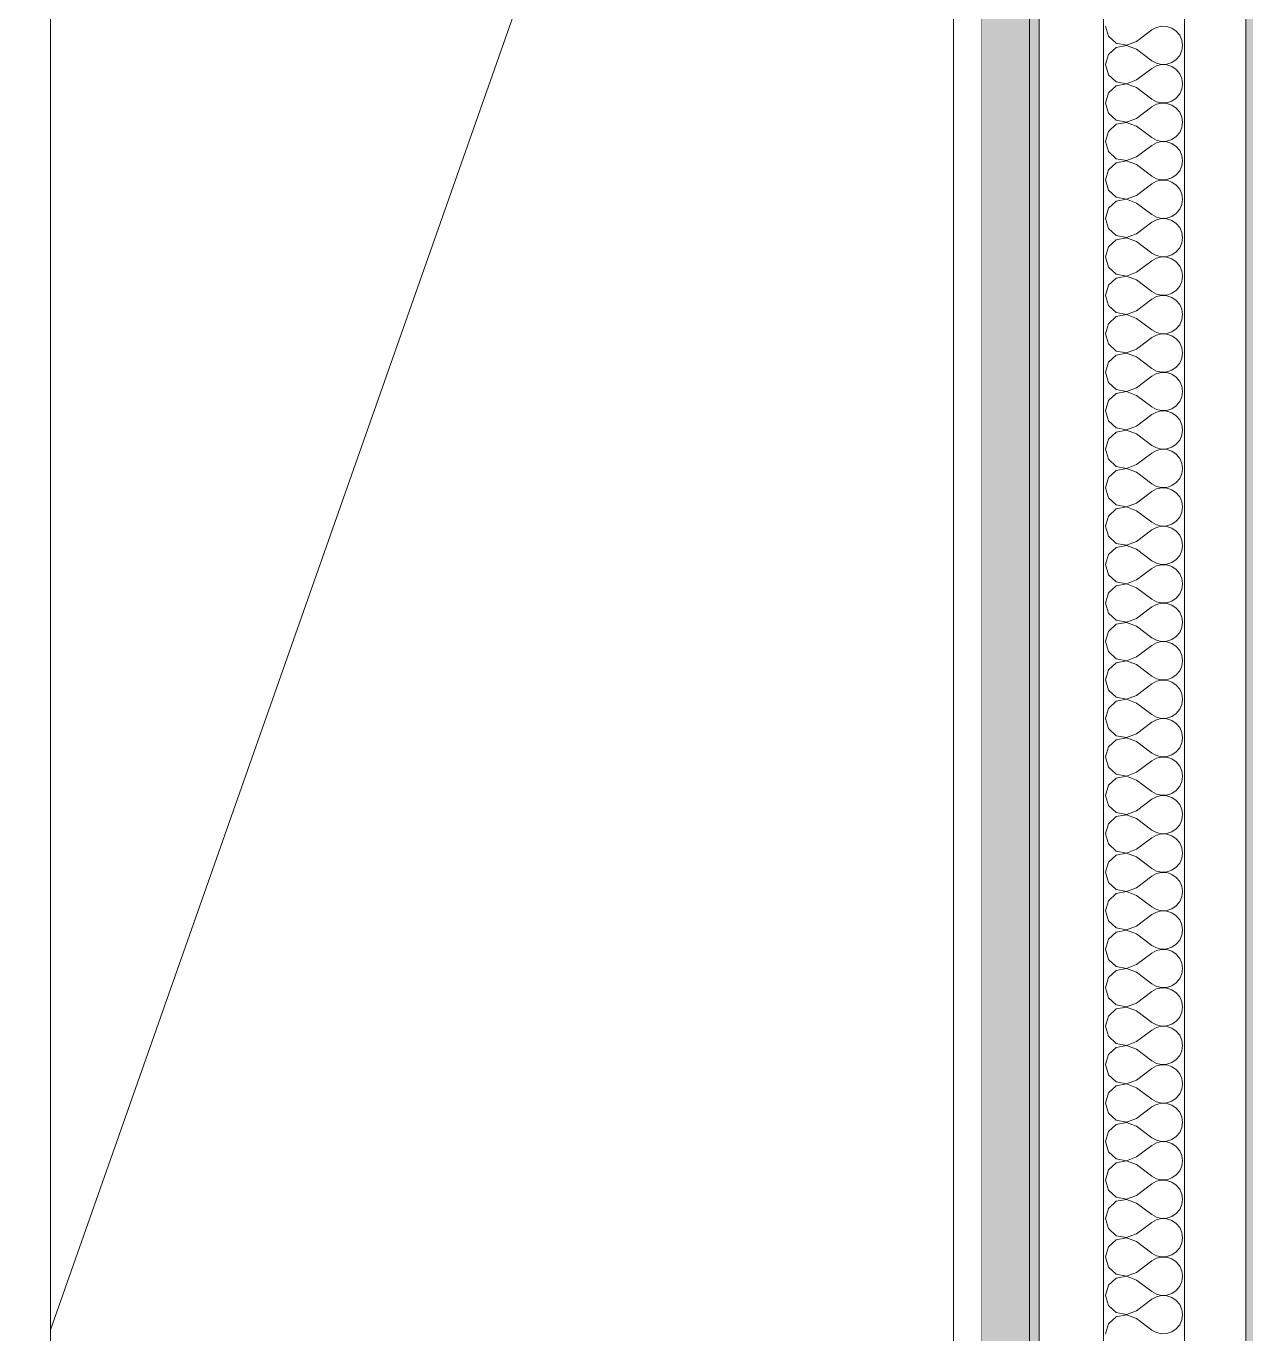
# Model space of a CAD drawing. Header units: millimetres. Extents: x -48147 to 1417267, y -496296 to 18123.
# Drawn here: x 1366227.1 to 1366638.7, y -478986.5 to -478545.2 of the extents above; entities that cross this region are included whole.
import ezdxf

# ---------------------------------------------------------------- set-up
doc = ezdxf.new("R2010")
doc.units = ezdxf.units.MM
doc.header["$MEASUREMENT"] = 0
doc.linetypes.add('Wipeout_Contour', pattern=[1000, 0, -1000])
doc.layers.add('New_A-25-M_Wall_Int', color=7, linetype='Continuous')
doc.layers.add('New_ArchiCAD Doors', color=7, linetype='Continuous')
doc.layers.add('New_A-25-M_Wall_Int_Pen_No__1', color=7, linetype='Continuous', lineweight=13)
doc.layers.add('New_ArchiCAD Doors_Pen_No__3', color=7, linetype='Continuous', lineweight=18)
doc.layers.add('New_A-25-M_Wall_Int_Pen_No__107', color=7, linetype='Continuous', lineweight=15, true_color=0xa6a6a6)
doc.layers.add('New_ArchiCAD Doors_Pen_No__63', color=7, linetype='Continuous', lineweight=20, true_color=0x606060)

# ---------------------------------------------------------------- blocks, each defined once
blk = doc.blocks.new('*X65', base_point=(1376122.47, -491272.82))
at = {"layer": 'New_A-25-M_Wall_Int_Pen_No__107', "linetype": 'Continuous'}
for p, q in [((1366591.35, -478545.14), (1366592.32, -478548.56)), ((1366601.74, -478550.34), (1366606.93, -478546.44)), ((1366608.5, -478545.58), (1366606.93, -478546.44)), ((1366610.24, -478545.17), (1366608.5, -478545.58)), ((1366612.03, -478545.26), (1366610.24, -478545.17)), ((1366613.73, -478545.83), (1366612.03, -478545.26)), ((1366615.2, -478546.84), (1366613.73, -478545.83)), ((1366592.32, -478548.56), (1366594.94, -478550.95)), ((1366594.94, -478550.95), (1366598.43, -478551.61)), ((1366598.43, -478551.61), (1366601.74, -478550.34)), ((1366616.35, -478548.22), (1366615.2, -478546.84)), ((1366617.07, -478549.86), (1366616.35, -478548.22)), ((1366617.32, -478551.63), (1366617.07, -478549.86)), ((1366592.32, -478554.71), (1366591.35, -478558.13)), ((1366594.94, -478552.32), (1366592.32, -478554.71)), ((1366598.43, -478551.66), (1366594.94, -478552.32)), ((1366601.74, -478552.93), (1366598.43, -478551.66)), ((1366601.74, -478552.93), (1366606.93, -478556.83)), ((1366615.2, -478556.43), (1366616.35, -478555.05)), ((1366616.35, -478555.05), (1366617.07, -478553.41)), ((1366617.07, -478553.41), (1366617.32, -478551.63)), ((1366591.35, -478558.13), (1366592.32, -478561.54)), ((1366601.74, -478563.32), (1366606.93, -478559.42)), ((1366606.93, -478556.83), (1366608.5, -478557.69)), ((1366608.5, -478558.56), (1366606.93, -478559.42)), ((1366608.5, -478557.69), (1366610.24, -478558.1)), ((1366610.24, -478558.15), (1366608.5, -478558.56)), ((1366610.24, -478558.1), (1366612.03, -478558.01)), ((1366612.03, -478558.24), (1366610.24, -478558.15)), ((1366612.03, -478558.01), (1366613.73, -478557.44)), ((1366613.73, -478558.81), (1366612.03, -478558.24)), ((1366613.73, -478557.44), (1366615.2, -478556.43)), ((1366615.2, -478559.83), (1366613.73, -478558.81)), ((1366616.35, -478561.2), (1366615.2, -478559.83)), ((1366592.32, -478561.54), (1366594.94, -478563.93)), ((1366594.94, -478563.93), (1366598.43, -478564.59)), ((1366598.43, -478564.59), (1366601.74, -478563.32)), ((1366617.07, -478562.84), (1366616.35, -478561.2)), ((1366617.32, -478564.62), (1366617.07, -478562.84)), ((1366592.32, -478567.69), (1366591.35, -478571.11)), ((1366594.94, -478565.3), (1366592.32, -478567.69)), ((1366598.43, -478564.64), (1366594.94, -478565.3)), ((1366601.74, -478565.91), (1366598.43, -478564.64)), ((1366601.74, -478565.91), (1366606.93, -478569.81)), ((1366615.2, -478569.41), (1366616.35, -478568.03)), ((1366616.35, -478568.03), (1366617.07, -478566.39)), ((1366617.07, -478566.39), (1366617.32, -478564.62)), ((1366591.35, -478571.11), (1366592.32, -478574.52)), ((1366601.74, -478576.3), (1366606.93, -478572.41)), ((1366606.93, -478569.81), (1366608.5, -478570.68)), ((1366608.5, -478571.54), (1366606.93, -478572.41)), ((1366608.5, -478570.68), (1366610.24, -478571.08)), ((1366610.24, -478571.13), (1366608.5, -478571.54)), ((1366610.24, -478571.08), (1366612.03, -478570.99)), ((1366612.03, -478571.22), (1366610.24, -478571.13)), ((1366612.03, -478570.99), (1366613.73, -478570.42)), ((1366613.73, -478571.79), (1366612.03, -478571.22)), ((1366613.73, -478570.42), (1366615.2, -478569.41)), ((1366615.2, -478572.81), (1366613.73, -478571.79)), ((1366616.35, -478574.19), (1366615.2, -478572.81)), ((1366592.32, -478574.52), (1366594.94, -478576.91)), ((1366594.94, -478576.91), (1366598.43, -478577.57)), ((1366598.43, -478577.57), (1366601.74, -478576.3)), ((1366617.07, -478575.82), (1366616.35, -478574.19)), ((1366617.32, -478577.6), (1366617.07, -478575.82)), ((1366592.32, -478580.68), (1366591.35, -478584.09)), ((1366594.94, -478578.28), (1366592.32, -478580.68)), ((1366598.43, -478577.62), (1366594.94, -478578.28)), ((1366601.74, -478578.9), (1366598.43, -478577.62)), ((1366601.74, -478578.9), (1366606.93, -478582.79)), ((1366615.2, -478582.39), (1366616.35, -478581.01)), ((1366616.35, -478581.01), (1366617.07, -478579.37)), ((1366617.07, -478579.37), (1366617.32, -478577.6)), ((1366591.35, -478584.09), (1366592.32, -478587.5)), ((1366601.74, -478589.28), (1366606.93, -478585.39)), ((1366606.93, -478582.79), (1366608.5, -478583.66)), ((1366608.5, -478584.52), (1366606.93, -478585.39)), ((1366608.5, -478583.66), (1366610.24, -478584.06)), ((1366610.24, -478584.11), (1366608.5, -478584.52)), ((1366610.24, -478584.06), (1366612.03, -478583.98)), ((1366612.03, -478584.2), (1366610.24, -478584.11)), ((1366612.03, -478583.98), (1366613.73, -478583.4)), ((1366613.73, -478584.77), (1366612.03, -478584.2)), ((1366613.73, -478583.4), (1366615.2, -478582.39)), ((1366615.2, -478585.79), (1366613.73, -478584.77)), ((1366616.35, -478587.17), (1366615.2, -478585.79)), ((1366592.32, -478587.5), (1366594.94, -478589.89)), ((1366594.94, -478589.89), (1366598.43, -478590.55)), ((1366598.43, -478590.61), (1366594.94, -478591.26)), ((1366598.43, -478590.55), (1366601.74, -478589.28)), ((1366601.74, -478591.88), (1366598.43, -478590.61)), ((1366617.07, -478588.81), (1366616.35, -478587.17)), ((1366617.32, -478590.58), (1366617.07, -478588.81)), ((1366617.07, -478592.35), (1366617.32, -478590.58)), ((1366592.32, -478593.66), (1366591.35, -478597.07)), ((1366594.94, -478591.26), (1366592.32, -478593.66)), ((1366601.74, -478591.88), (1366606.93, -478595.77)), ((1366615.2, -478595.37), (1366616.35, -478593.99)), ((1366616.35, -478593.99), (1366617.07, -478592.35)), ((1366591.35, -478597.07), (1366592.32, -478600.48)), ((1366601.74, -478602.26), (1366606.93, -478598.37)), ((1366606.93, -478595.77), (1366608.5, -478596.64)), ((1366608.5, -478597.5), (1366606.93, -478598.37)), ((1366608.5, -478596.64), (1366610.24, -478597.04)), ((1366610.24, -478597.1), (1366608.5, -478597.5)), ((1366610.24, -478597.04), (1366612.03, -478596.96)), ((1366612.03, -478597.18), (1366610.24, -478597.1)), ((1366612.03, -478596.96), (1366613.73, -478596.38)), ((1366613.73, -478597.76), (1366612.03, -478597.18)), ((1366613.73, -478596.38), (1366615.2, -478595.37)), ((1366615.2, -478598.77), (1366613.73, -478597.76)), ((1366616.35, -478600.15), (1366615.2, -478598.77)), ((1366592.32, -478600.48), (1366594.94, -478602.88)), ((1366594.94, -478602.88), (1366598.43, -478603.53)), ((1366598.43, -478603.59), (1366594.94, -478604.25)), ((1366598.43, -478603.53), (1366601.74, -478602.26)), ((1366601.74, -478604.86), (1366598.43, -478603.59)), ((1366617.07, -478601.79), (1366616.35, -478600.15)), ((1366617.32, -478603.56), (1366617.07, -478601.79)), ((1366617.07, -478605.33), (1366617.32, -478603.56)), ((1366592.32, -478606.64), (1366591.35, -478610.05)), ((1366594.94, -478604.25), (1366592.32, -478606.64)), ((1366601.74, -478604.86), (1366606.93, -478608.75)), ((1366613.73, -478609.37), (1366615.2, -478608.35)), ((1366615.2, -478608.35), (1366616.35, -478606.97)), ((1366616.35, -478606.97), (1366617.07, -478605.33)), ((1366591.35, -478610.05), (1366592.32, -478613.46)), ((1366601.74, -478615.24), (1366606.93, -478611.35)), ((1366606.93, -478608.75), (1366608.5, -478609.62)), ((1366608.5, -478610.48), (1366606.93, -478611.35)), ((1366608.5, -478609.62), (1366610.24, -478610.03)), ((1366610.24, -478610.08), (1366608.5, -478610.48)), ((1366610.24, -478610.03), (1366612.03, -478609.94)), ((1366612.03, -478610.16), (1366610.24, -478610.08)), ((1366612.03, -478609.94), (1366613.73, -478609.37)), ((1366613.73, -478610.74), (1366612.03, -478610.16)), ((1366615.2, -478611.75), (1366613.73, -478610.74)), ((1366616.35, -478613.13), (1366615.2, -478611.75)), ((1366592.32, -478613.46), (1366594.94, -478615.86)), ((1366594.94, -478617.23), (1366592.32, -478619.62)), ((1366594.94, -478615.86), (1366598.43, -478616.52)), ((1366598.43, -478616.57), (1366594.94, -478617.23)), ((1366598.43, -478616.52), (1366601.74, -478615.24)), ((1366601.74, -478617.84), (1366598.43, -478616.57)), ((1366617.07, -478614.77), (1366616.35, -478613.13)), ((1366617.32, -478616.54), (1366617.07, -478614.77)), ((1366617.07, -478618.32), (1366617.32, -478616.54)), ((1366592.32, -478619.62), (1366591.35, -478623.03)), ((1366601.74, -478617.84), (1366606.93, -478621.74)), ((1366613.73, -478622.35), (1366615.2, -478621.33)), ((1366615.2, -478621.33), (1366616.35, -478619.95)), ((1366616.35, -478619.95), (1366617.07, -478618.32)), ((1366591.35, -478623.03), (1366592.32, -478626.45)), ((1366601.74, -478628.23), (1366606.93, -478624.33)), ((1366606.93, -478621.74), (1366608.5, -478622.6)), ((1366608.5, -478623.46), (1366606.93, -478624.33)), ((1366608.5, -478622.6), (1366610.24, -478623.01)), ((1366610.24, -478623.06), (1366608.5, -478623.46)), ((1366610.24, -478623.01), (1366612.03, -478622.92)), ((1366612.03, -478623.15), (1366610.24, -478623.06)), ((1366612.03, -478622.92), (1366613.73, -478622.35)), ((1366613.73, -478623.72), (1366612.03, -478623.15)), ((1366615.2, -478624.73), (1366613.73, -478623.72)), ((1366616.35, -478626.11), (1366615.2, -478624.73)), ((1366592.32, -478626.45), (1366594.94, -478628.84)), ((1366594.94, -478630.21), (1366592.32, -478632.6)), ((1366594.94, -478628.84), (1366598.43, -478629.5)), ((1366598.43, -478629.55), (1366594.94, -478630.21)), ((1366598.43, -478629.5), (1366601.74, -478628.23)), ((1366601.74, -478630.82), (1366598.43, -478629.55)), ((1366617.07, -478627.75), (1366616.35, -478626.11)), ((1366617.32, -478629.52), (1366617.07, -478627.75)), ((1366617.07, -478631.3), (1366617.32, -478629.52)), ((1366592.32, -478632.6), (1366591.35, -478636.01)), ((1366601.74, -478630.82), (1366606.93, -478634.72)), ((1366606.93, -478634.72), (1366608.5, -478635.58)), ((1366613.73, -478635.33), (1366615.2, -478634.32)), ((1366615.2, -478634.32), (1366616.35, -478632.94)), ((1366616.35, -478632.94), (1366617.07, -478631.3)), ((1366591.35, -478636.01), (1366592.32, -478639.43)), ((1366601.74, -478641.21), (1366606.93, -478637.31)), ((1366608.5, -478636.45), (1366606.93, -478637.31)), ((1366608.5, -478635.58), (1366610.24, -478635.99)), ((1366610.24, -478636.04), (1366608.5, -478636.45)), ((1366610.24, -478635.99), (1366612.03, -478635.9)), ((1366612.03, -478636.13), (1366610.24, -478636.04)), ((1366612.03, -478635.9), (1366613.73, -478635.33)), ((1366613.73, -478636.7), (1366612.03, -478636.13)), ((1366615.2, -478637.71), (1366613.73, -478636.7)), ((1366616.35, -478639.09), (1366615.2, -478637.71)), ((1366617.07, -478640.73), (1366616.35, -478639.09)), ((1366592.32, -478639.43), (1366594.94, -478641.82)), ((1366594.94, -478643.19), (1366592.32, -478645.58)), ((1366594.94, -478641.82), (1366598.43, -478642.48)), ((1366598.43, -478642.53), (1366594.94, -478643.19)), ((1366598.43, -478642.48), (1366601.74, -478641.21)), ((1366601.74, -478643.8), (1366598.43, -478642.53)), ((1366617.32, -478642.51), (1366617.07, -478640.73)), ((1366617.07, -478644.28), (1366617.32, -478642.51)), ((1366592.32, -478645.58), (1366591.35, -478649)), ((1366601.74, -478643.8), (1366606.93, -478647.7)), ((1366606.93, -478647.7), (1366608.5, -478648.56)), ((1366613.73, -478648.31), (1366615.2, -478647.3)), ((1366615.2, -478647.3), (1366616.35, -478645.92)), ((1366616.35, -478645.92), (1366617.07, -478644.28)), ((1366591.35, -478649), (1366592.32, -478652.41)), ((1366592.32, -478652.41), (1366594.94, -478654.8)), ((1366601.74, -478654.19), (1366606.93, -478650.29)), ((1366608.5, -478649.43), (1366606.93, -478650.29)), ((1366608.5, -478648.56), (1366610.24, -478648.97)), ((1366610.24, -478649.02), (1366608.5, -478649.43)), ((1366610.24, -478648.97), (1366612.03, -478648.88)), ((1366612.03, -478649.11), (1366610.24, -478649.02)), ((1366612.03, -478648.88), (1366613.73, -478648.31)), ((1366613.73, -478649.68), (1366612.03, -478649.11)), ((1366615.2, -478650.7), (1366613.73, -478649.68)), ((1366616.35, -478652.07), (1366615.2, -478650.7)), ((1366617.07, -478653.71), (1366616.35, -478652.07)), ((1366594.94, -478656.17), (1366592.32, -478658.57)), ((1366594.94, -478654.8), (1366598.43, -478655.46)), ((1366598.43, -478655.51), (1366594.94, -478656.17)), ((1366598.43, -478655.46), (1366601.74, -478654.19)), ((1366601.74, -478656.79), (1366598.43, -478655.51)), ((1366601.74, -478656.79), (1366606.93, -478660.68)), ((1366617.32, -478655.49), (1366617.07, -478653.71)), ((1366617.07, -478657.26), (1366617.32, -478655.49)), ((1366592.32, -478658.57), (1366591.35, -478661.98)), ((1366606.93, -478660.68), (1366608.5, -478661.55)), ((1366612.03, -478661.86), (1366613.73, -478661.29)), ((1366613.73, -478661.29), (1366615.2, -478660.28)), ((1366615.2, -478660.28), (1366616.35, -478658.9)), ((1366616.35, -478658.9), (1366617.07, -478657.26)), ((1366591.35, -478661.98), (1366592.32, -478665.39)), ((1366592.32, -478665.39), (1366594.94, -478667.78)), ((1366601.74, -478667.17), (1366606.93, -478663.28)), ((1366608.5, -478662.41), (1366606.93, -478663.28)), ((1366608.5, -478661.55), (1366610.24, -478661.95)), ((1366610.24, -478662), (1366608.5, -478662.41)), ((1366610.24, -478661.95), (1366612.03, -478661.86)), ((1366612.03, -478662.09), (1366610.24, -478662)), ((1366613.73, -478662.66), (1366612.03, -478662.09)), ((1366615.2, -478663.68), (1366613.73, -478662.66)), ((1366616.35, -478665.06), (1366615.2, -478663.68)), ((1366617.07, -478666.69), (1366616.35, -478665.06)), ((1366594.94, -478669.15), (1366592.32, -478671.55)), ((1366594.94, -478667.78), (1366598.43, -478668.44)), ((1366598.43, -478668.49), (1366594.94, -478669.15)), ((1366598.43, -478668.44), (1366601.74, -478667.17)), ((1366601.74, -478669.77), (1366598.43, -478668.49)), ((1366601.74, -478669.77), (1366606.93, -478673.66)), ((1366616.35, -478671.88), (1366617.07, -478670.24)), ((1366617.32, -478668.47), (1366617.07, -478666.69)), ((1366617.07, -478670.24), (1366617.32, -478668.47)), ((1366592.32, -478671.55), (1366591.35, -478674.96)), ((1366606.93, -478673.66), (1366608.5, -478674.53)), ((1366608.5, -478674.53), (1366610.24, -478674.93)), ((1366612.03, -478674.85), (1366613.73, -478674.27)), ((1366613.73, -478674.27), (1366615.2, -478673.26)), ((1366615.2, -478673.26), (1366616.35, -478671.88)), ((1366591.35, -478674.96), (1366592.32, -478678.37)), ((1366592.32, -478678.37), (1366594.94, -478680.76)), ((1366601.74, -478680.15), (1366606.93, -478676.26)), ((1366608.5, -478675.39), (1366606.93, -478676.26)), ((1366610.24, -478674.99), (1366608.5, -478675.39)), ((1366610.24, -478674.93), (1366612.03, -478674.85)), ((1366612.03, -478675.07), (1366610.24, -478674.99)), ((1366613.73, -478675.64), (1366612.03, -478675.07)), ((1366615.2, -478676.66), (1366613.73, -478675.64)), ((1366616.35, -478678.04), (1366615.2, -478676.66)), ((1366617.07, -478679.68), (1366616.35, -478678.04)), ((1366594.94, -478682.14), (1366592.32, -478684.53)), ((1366594.94, -478680.76), (1366598.43, -478681.42)), ((1366598.43, -478681.48), (1366594.94, -478682.14)), ((1366598.43, -478681.42), (1366601.74, -478680.15)), ((1366601.74, -478682.75), (1366598.43, -478681.48)), ((1366601.74, -478682.75), (1366606.93, -478686.64)), ((1366616.35, -478684.86), (1366617.07, -478683.22)), ((1366617.32, -478681.45), (1366617.07, -478679.68)), ((1366617.07, -478683.22), (1366617.32, -478681.45)), ((1366592.32, -478684.53), (1366591.35, -478687.94)), ((1366606.93, -478686.64), (1366608.5, -478687.51)), ((1366608.5, -478687.51), (1366610.24, -478687.91)), ((1366610.24, -478687.91), (1366612.03, -478687.83)), ((1366612.03, -478687.83), (1366613.73, -478687.26)), ((1366613.73, -478687.26), (1366615.2, -478686.24)), ((1366615.2, -478686.24), (1366616.35, -478684.86)), ((1366591.35, -478687.94), (1366592.32, -478691.35)), ((1366592.32, -478691.35), (1366594.94, -478693.75)), ((1366601.74, -478693.13), (1366606.93, -478689.24)), ((1366608.5, -478688.37), (1366606.93, -478689.24)), ((1366610.24, -478687.97), (1366608.5, -478688.37)), ((1366612.03, -478688.05), (1366610.24, -478687.97)), ((1366613.73, -478688.63), (1366612.03, -478688.05)), ((1366615.2, -478689.64), (1366613.73, -478688.63)), ((1366616.35, -478691.02), (1366615.2, -478689.64)), ((1366617.07, -478692.66), (1366616.35, -478691.02)), ((1366594.94, -478695.12), (1366592.32, -478697.51)), ((1366594.94, -478693.75), (1366598.43, -478694.41)), ((1366598.43, -478694.46), (1366594.94, -478695.12)), ((1366598.43, -478694.41), (1366601.74, -478693.13)), ((1366601.74, -478695.73), (1366598.43, -478694.46)), ((1366601.74, -478695.73), (1366606.93, -478699.62)), ((1366616.35, -478697.84), (1366617.07, -478696.21)), ((1366617.32, -478694.43), (1366617.07, -478692.66)), ((1366617.07, -478696.21), (1366617.32, -478694.43)), ((1366592.32, -478697.51), (1366591.35, -478700.92)), ((1366591.35, -478700.92), (1366592.32, -478704.33)), ((1366606.93, -478699.62), (1366608.5, -478700.49)), ((1366608.5, -478700.49), (1366610.24, -478700.9)), ((1366610.24, -478700.95), (1366608.5, -478701.35)), ((1366610.24, -478700.9), (1366612.03, -478700.81)), ((1366612.03, -478701.04), (1366610.24, -478700.95)), ((1366612.03, -478700.81), (1366613.73, -478700.24)), ((1366613.73, -478701.61), (1366612.03, -478701.04)), ((1366613.73, -478700.24), (1366615.2, -478699.22)), ((1366615.2, -478699.22), (1366616.35, -478697.84)), ((1366592.32, -478704.33), (1366594.94, -478706.73)), ((1366601.74, -478706.11), (1366606.93, -478702.22)), ((1366608.5, -478701.35), (1366606.93, -478702.22)), ((1366615.2, -478702.62), (1366613.73, -478701.61)), ((1366616.35, -478704), (1366615.2, -478702.62)), ((1366617.07, -478705.64), (1366616.35, -478704)), ((1366594.94, -478708.1), (1366592.32, -478710.49)), ((1366594.94, -478706.73), (1366598.43, -478707.39)), ((1366598.43, -478707.44), (1366594.94, -478708.1)), ((1366598.43, -478707.39), (1366601.74, -478706.11)), ((1366601.74, -478708.71), (1366598.43, -478707.44)), ((1366601.74, -478708.71), (1366606.93, -478712.61)), ((1366616.35, -478710.83), (1366617.07, -478709.19)), ((1366617.32, -478707.41), (1366617.07, -478705.64)), ((1366617.07, -478709.19), (1366617.32, -478707.41)), ((1366592.32, -478710.49), (1366591.35, -478713.9)), ((1366591.35, -478713.9), (1366592.32, -478717.32)), ((1366606.93, -478712.61), (1366608.5, -478713.47)), ((1366608.5, -478714.34), (1366606.93, -478715.2)), ((1366608.5, -478713.47), (1366610.24, -478713.88)), ((1366610.24, -478713.93), (1366608.5, -478714.34)), ((1366610.24, -478713.88), (1366612.03, -478713.79)), ((1366612.03, -478714.02), (1366610.24, -478713.93)), ((1366612.03, -478713.79), (1366613.73, -478713.22)), ((1366613.73, -478714.59), (1366612.03, -478714.02)), ((1366613.73, -478713.22), (1366615.2, -478712.2)), ((1366615.2, -478712.2), (1366616.35, -478710.83)), ((1366592.32, -478717.32), (1366594.94, -478719.71)), ((1366601.74, -478719.1), (1366606.93, -478715.2)), ((1366615.2, -478715.6), (1366613.73, -478714.59)), ((1366616.35, -478716.98), (1366615.2, -478715.6)), ((1366617.07, -478718.62), (1366616.35, -478716.98)), ((1366617.32, -478720.39), (1366617.07, -478718.62)), ((1366594.94, -478721.08), (1366592.32, -478723.47)), ((1366594.94, -478719.71), (1366598.43, -478720.37)), ((1366598.43, -478720.42), (1366594.94, -478721.08)), ((1366598.43, -478720.37), (1366601.74, -478719.1)), ((1366601.74, -478721.69), (1366598.43, -478720.42)), ((1366601.74, -478721.69), (1366606.93, -478725.59)), ((1366616.35, -478723.81), (1366617.07, -478722.17)), ((1366617.07, -478722.17), (1366617.32, -478720.39)), ((1366592.32, -478723.47), (1366591.35, -478726.89)), ((1366591.35, -478726.89), (1366592.32, -478730.3)), ((1366606.93, -478725.59), (1366608.5, -478726.45)), ((1366608.5, -478727.32), (1366606.93, -478728.18)), ((1366608.5, -478726.45), (1366610.24, -478726.86)), ((1366610.24, -478726.91), (1366608.5, -478727.32)), ((1366610.24, -478726.86), (1366612.03, -478726.77)), ((1366612.03, -478727), (1366610.24, -478726.91)), ((1366612.03, -478726.77), (1366613.73, -478726.2)), ((1366613.73, -478727.57), (1366612.03, -478727)), ((1366613.73, -478726.2), (1366615.2, -478725.19)), ((1366615.2, -478728.58), (1366613.73, -478727.57)), ((1366615.2, -478725.19), (1366616.35, -478723.81)), ((1366592.32, -478730.3), (1366594.94, -478732.69)), ((1366601.74, -478732.08), (1366606.93, -478728.18)), ((1366616.35, -478729.96), (1366615.2, -478728.58)), ((1366617.07, -478731.6), (1366616.35, -478729.96)), ((1366617.32, -478733.38), (1366617.07, -478731.6)), ((1366594.94, -478734.06), (1366592.32, -478736.45)), ((1366594.94, -478732.69), (1366598.43, -478733.35)), ((1366598.43, -478733.4), (1366594.94, -478734.06)), ((1366598.43, -478733.35), (1366601.74, -478732.08)), ((1366601.74, -478734.67), (1366598.43, -478733.4)), ((1366601.74, -478734.67), (1366606.93, -478738.57)), ((1366616.35, -478736.79), (1366617.07, -478735.15)), ((1366617.07, -478735.15), (1366617.32, -478733.38)), ((1366592.32, -478736.45), (1366591.35, -478739.87)), ((1366591.35, -478739.87), (1366592.32, -478743.28)), ((1366606.93, -478738.57), (1366608.5, -478739.44)), ((1366608.5, -478740.3), (1366606.93, -478741.17)), ((1366608.5, -478739.44), (1366610.24, -478739.84)), ((1366610.24, -478739.89), (1366608.5, -478740.3)), ((1366610.24, -478739.84), (1366612.03, -478739.75)), ((1366612.03, -478739.98), (1366610.24, -478739.89)), ((1366612.03, -478739.75), (1366613.73, -478739.18)), ((1366613.73, -478740.55), (1366612.03, -478739.98)), ((1366613.73, -478739.18), (1366615.2, -478738.17)), ((1366615.2, -478741.57), (1366613.73, -478740.55)), ((1366615.2, -478738.17), (1366616.35, -478736.79)), ((1366592.32, -478743.28), (1366594.94, -478745.67)), ((1366598.43, -478746.33), (1366601.74, -478745.06)), ((1366601.74, -478745.06), (1366606.93, -478741.17)), ((1366616.35, -478742.95), (1366615.2, -478741.57)), ((1366617.07, -478744.58), (1366616.35, -478742.95)), ((1366617.32, -478746.36), (1366617.07, -478744.58)), ((1366592.32, -478749.44), (1366591.35, -478752.85)), ((1366594.94, -478747.04), (1366592.32, -478749.44)), ((1366594.94, -478745.67), (1366598.43, -478746.33)), ((1366598.43, -478746.38), (1366594.94, -478747.04)), ((1366601.74, -478747.66), (1366598.43, -478746.38)), ((1366601.74, -478747.66), (1366606.93, -478751.55)), ((1366616.35, -478749.77), (1366617.07, -478748.13)), ((1366617.07, -478748.13), (1366617.32, -478746.36)), ((1366591.35, -478752.85), (1366592.32, -478756.26)), ((1366606.93, -478751.55), (1366608.5, -478752.42)), ((1366608.5, -478753.28), (1366606.93, -478754.15)), ((1366608.5, -478752.42), (1366610.24, -478752.82)), ((1366610.24, -478752.87), (1366608.5, -478753.28)), ((1366610.24, -478752.82), (1366612.03, -478752.74)), ((1366612.03, -478752.96), (1366610.24, -478752.87)), ((1366612.03, -478752.74), (1366613.73, -478752.16)), ((1366613.73, -478753.53), (1366612.03, -478752.96)), ((1366613.73, -478752.16), (1366615.2, -478751.15)), ((1366615.2, -478754.55), (1366613.73, -478753.53)), ((1366615.2, -478751.15), (1366616.35, -478749.77)), ((1366592.32, -478756.26), (1366594.94, -478758.65)), ((1366598.43, -478759.31), (1366601.74, -478758.04)), ((1366601.74, -478758.04), (1366606.93, -478754.15)), ((1366616.35, -478755.93), (1366615.2, -478754.55)), ((1366617.07, -478757.57), (1366616.35, -478755.93)), ((1366617.32, -478759.34), (1366617.07, -478757.57)), ((1366592.32, -478762.42), (1366591.35, -478765.83)), ((1366594.94, -478760.02), (1366592.32, -478762.42)), ((1366594.94, -478758.65), (1366598.43, -478759.31)), ((1366598.43, -478759.37), (1366594.94, -478760.02)), ((1366601.74, -478760.64), (1366598.43, -478759.37)), ((1366601.74, -478760.64), (1366606.93, -478764.53)), ((1366615.2, -478764.13), (1366616.35, -478762.75)), ((1366616.35, -478762.75), (1366617.07, -478761.11)), ((1366617.07, -478761.11), (1366617.32, -478759.34)), ((1366591.35, -478765.83), (1366592.32, -478769.24)), ((1366601.74, -478771.02), (1366606.93, -478767.13)), ((1366606.93, -478764.53), (1366608.5, -478765.4)), ((1366608.5, -478766.26), (1366606.93, -478767.13)), ((1366608.5, -478765.4), (1366610.24, -478765.8)), ((1366610.24, -478765.86), (1366608.5, -478766.26)), ((1366610.24, -478765.8), (1366612.03, -478765.72)), ((1366612.03, -478765.94), (1366610.24, -478765.86)), ((1366612.03, -478765.72), (1366613.73, -478765.14)), ((1366613.73, -478766.52), (1366612.03, -478765.94)), ((1366613.73, -478765.14), (1366615.2, -478764.13)), ((1366615.2, -478767.53), (1366613.73, -478766.52)), ((1366592.32, -478769.24), (1366594.94, -478771.64)), ((1366594.94, -478771.64), (1366598.43, -478772.29)), ((1366598.43, -478772.29), (1366601.74, -478771.02)), ((1366616.35, -478768.91), (1366615.2, -478767.53)), ((1366617.07, -478770.55), (1366616.35, -478768.91)), ((1366617.32, -478772.32), (1366617.07, -478770.55)), ((1366592.32, -478775.4), (1366591.35, -478778.81)), ((1366594.94, -478773.01), (1366592.32, -478775.4)), ((1366598.43, -478772.35), (1366594.94, -478773.01)), ((1366601.74, -478773.62), (1366598.43, -478772.35)), ((1366601.74, -478773.62), (1366606.93, -478777.51)), ((1366615.2, -478777.11), (1366616.35, -478775.73)), ((1366616.35, -478775.73), (1366617.07, -478774.09)), ((1366617.07, -478774.09), (1366617.32, -478772.32)), ((1366591.35, -478778.81), (1366592.32, -478782.22)), ((1366601.74, -478784), (1366606.93, -478780.11)), ((1366606.93, -478777.51), (1366608.5, -478778.38)), ((1366608.5, -478779.24), (1366606.93, -478780.11)), ((1366608.5, -478778.38), (1366610.24, -478778.79)), ((1366610.24, -478778.84), (1366608.5, -478779.24)), ((1366610.24, -478778.79), (1366612.03, -478778.7)), ((1366612.03, -478778.92), (1366610.24, -478778.84)), ((1366612.03, -478778.7), (1366613.73, -478778.13)), ((1366613.73, -478779.5), (1366612.03, -478778.92)), ((1366613.73, -478778.13), (1366615.2, -478777.11)), ((1366615.2, -478780.51), (1366613.73, -478779.5)), ((1366616.35, -478781.89), (1366615.2, -478780.51)), ((1366592.32, -478782.22), (1366594.94, -478784.62)), ((1366594.94, -478784.62), (1366598.43, -478785.28)), ((1366598.43, -478785.28), (1366601.74, -478784)), ((1366617.07, -478783.53), (1366616.35, -478781.89)), ((1366617.32, -478785.3), (1366617.07, -478783.53)), ((1366592.32, -478788.38), (1366591.35, -478791.79)), ((1366594.94, -478785.99), (1366592.32, -478788.38)), ((1366598.43, -478785.33), (1366594.94, -478785.99)), ((1366601.74, -478786.6), (1366598.43, -478785.33)), ((1366601.74, -478786.6), (1366606.93, -478790.49)), ((1366615.2, -478790.09), (1366616.35, -478788.71)), ((1366616.35, -478788.71), (1366617.07, -478787.08)), ((1366617.07, -478787.08), (1366617.32, -478785.3)), ((1366591.35, -478791.79), (1366592.32, -478795.21)), ((1366601.74, -478796.99), (1366606.93, -478793.09)), ((1366606.93, -478790.49), (1366608.5, -478791.36)), ((1366608.5, -478792.22), (1366606.93, -478793.09)), ((1366608.5, -478791.36), (1366610.24, -478791.77)), ((1366610.24, -478791.82), (1366608.5, -478792.22)), ((1366610.24, -478791.77), (1366612.03, -478791.68)), ((1366612.03, -478791.91), (1366610.24, -478791.82)), ((1366612.03, -478791.68), (1366613.73, -478791.11)), ((1366613.73, -478792.48), (1366612.03, -478791.91)), ((1366613.73, -478791.11), (1366615.2, -478790.09)), ((1366615.2, -478793.49), (1366613.73, -478792.48)), ((1366616.35, -478794.87), (1366615.2, -478793.49)), ((1366592.32, -478795.21), (1366594.94, -478797.6)), ((1366594.94, -478797.6), (1366598.43, -478798.26)), ((1366598.43, -478798.26), (1366601.74, -478796.99)), ((1366617.07, -478796.51), (1366616.35, -478794.87)), ((1366617.32, -478798.28), (1366617.07, -478796.51)), ((1366592.32, -478801.36), (1366591.35, -478804.77)), ((1366594.94, -478798.97), (1366592.32, -478801.36)), ((1366598.43, -478798.31), (1366594.94, -478798.97)), ((1366601.74, -478799.58), (1366598.43, -478798.31)), ((1366601.74, -478799.58), (1366606.93, -478803.48)), ((1366615.2, -478803.08), (1366616.35, -478801.7)), ((1366616.35, -478801.7), (1366617.07, -478800.06)), ((1366617.07, -478800.06), (1366617.32, -478798.28)), ((1366591.35, -478804.77), (1366592.32, -478808.19)), ((1366601.74, -478809.97), (1366606.93, -478806.07)), ((1366606.93, -478803.48), (1366608.5, -478804.34)), ((1366608.5, -478805.21), (1366606.93, -478806.07)), ((1366608.5, -478804.34), (1366610.24, -478804.75)), ((1366610.24, -478804.8), (1366608.5, -478805.21)), ((1366610.24, -478804.75), (1366612.03, -478804.66)), ((1366612.03, -478804.89), (1366610.24, -478804.8)), ((1366612.03, -478804.66), (1366613.73, -478804.09)), ((1366613.73, -478805.46), (1366612.03, -478804.89)), ((1366613.73, -478804.09), (1366615.2, -478803.08)), ((1366615.2, -478806.47), (1366613.73, -478805.46)), ((1366616.35, -478807.85), (1366615.2, -478806.47)), ((1366592.32, -478808.19), (1366594.94, -478810.58)), ((1366594.94, -478810.58), (1366598.43, -478811.24)), ((1366598.43, -478811.29), (1366594.94, -478811.95)), ((1366598.43, -478811.24), (1366601.74, -478809.97)), ((1366601.74, -478812.56), (1366598.43, -478811.29)), ((1366617.07, -478809.49), (1366616.35, -478807.85)), ((1366617.32, -478811.27), (1366617.07, -478809.49)), ((1366617.07, -478813.04), (1366617.32, -478811.27)), ((1366592.32, -478814.34), (1366591.35, -478817.76)), ((1366594.94, -478811.95), (1366592.32, -478814.34)), ((1366601.74, -478812.56), (1366606.93, -478816.46)), ((1366615.2, -478816.06), (1366616.35, -478814.68)), ((1366616.35, -478814.68), (1366617.07, -478813.04)), ((1366591.35, -478817.76), (1366592.32, -478821.17)), ((1366601.74, -478822.95), (1366606.93, -478819.05)), ((1366606.93, -478816.46), (1366608.5, -478817.32)), ((1366608.5, -478818.19), (1366606.93, -478819.05)), ((1366608.5, -478817.32), (1366610.24, -478817.73)), ((1366610.24, -478817.78), (1366608.5, -478818.19)), ((1366610.24, -478817.73), (1366612.03, -478817.64)), ((1366612.03, -478817.87), (1366610.24, -478817.78)), ((1366612.03, -478817.64), (1366613.73, -478817.07)), ((1366613.73, -478818.44), (1366612.03, -478817.87)), ((1366613.73, -478817.07), (1366615.2, -478816.06)), ((1366615.2, -478819.46), (1366613.73, -478818.44)), ((1366616.35, -478820.83), (1366615.2, -478819.46)), ((1366592.32, -478821.17), (1366594.94, -478823.56)), ((1366594.94, -478823.56), (1366598.43, -478824.22)), ((1366598.43, -478824.27), (1366594.94, -478824.93)), ((1366598.43, -478824.22), (1366601.74, -478822.95)), ((1366601.74, -478825.55), (1366598.43, -478824.27)), ((1366617.07, -478822.47), (1366616.35, -478820.83)), ((1366617.32, -478824.25), (1366617.07, -478822.47)), ((1366617.07, -478826.02), (1366617.32, -478824.25)), ((1366592.32, -478827.33), (1366591.35, -478830.74)), ((1366594.94, -478824.93), (1366592.32, -478827.33)), ((1366601.74, -478825.55), (1366606.93, -478829.44)), ((1366613.73, -478830.05), (1366615.2, -478829.04)), ((1366615.2, -478829.04), (1366616.35, -478827.66)), ((1366616.35, -478827.66), (1366617.07, -478826.02)), ((1366591.35, -478830.74), (1366592.32, -478834.15)), ((1366601.74, -478835.93), (1366606.93, -478832.04)), ((1366606.93, -478829.44), (1366608.5, -478830.31)), ((1366608.5, -478831.17), (1366606.93, -478832.04)), ((1366608.5, -478830.31), (1366610.24, -478830.71)), ((1366610.24, -478830.76), (1366608.5, -478831.17)), ((1366610.24, -478830.71), (1366612.03, -478830.62)), ((1366612.03, -478830.85), (1366610.24, -478830.76)), ((1366612.03, -478830.62), (1366613.73, -478830.05)), ((1366613.73, -478831.42), (1366612.03, -478830.85)), ((1366615.2, -478832.44), (1366613.73, -478831.42)), ((1366616.35, -478833.82), (1366615.2, -478832.44)), ((1366592.32, -478834.15), (1366594.94, -478836.54)), ((1366594.94, -478837.91), (1366592.32, -478840.31)), ((1366594.94, -478836.54), (1366598.43, -478837.2)), ((1366598.43, -478837.25), (1366594.94, -478837.91)), ((1366598.43, -478837.2), (1366601.74, -478835.93)), ((1366601.74, -478838.53), (1366598.43, -478837.25)), ((1366617.07, -478835.45), (1366616.35, -478833.82)), ((1366617.32, -478837.23), (1366617.07, -478835.45)), ((1366617.07, -478839), (1366617.32, -478837.23)), ((1366592.32, -478840.31), (1366591.35, -478843.72)), ((1366601.74, -478838.53), (1366606.93, -478842.42)), ((1366613.73, -478843.03), (1366615.2, -478842.02)), ((1366615.2, -478842.02), (1366616.35, -478840.64)), ((1366616.35, -478840.64), (1366617.07, -478839)), ((1366591.35, -478843.72), (1366592.32, -478847.13)), ((1366601.74, -478848.91), (1366606.93, -478845.02)), ((1366606.93, -478842.42), (1366608.5, -478843.29)), ((1366608.5, -478844.15), (1366606.93, -478845.02)), ((1366608.5, -478843.29), (1366610.24, -478843.69)), ((1366610.24, -478843.75), (1366608.5, -478844.15)), ((1366610.24, -478843.69), (1366612.03, -478843.61)), ((1366612.03, -478843.83), (1366610.24, -478843.75)), ((1366612.03, -478843.61), (1366613.73, -478843.03)), ((1366613.73, -478844.4), (1366612.03, -478843.83)), ((1366615.2, -478845.42), (1366613.73, -478844.4)), ((1366616.35, -478846.8), (1366615.2, -478845.42)), ((1366592.32, -478847.13), (1366594.94, -478849.52)), ((1366594.94, -478850.9), (1366592.32, -478853.29)), ((1366594.94, -478849.52), (1366598.43, -478850.18)), ((1366598.43, -478850.24), (1366594.94, -478850.9)), ((1366598.43, -478850.18), (1366601.74, -478848.91)), ((1366601.74, -478851.51), (1366598.43, -478850.24)), ((1366617.07, -478848.44), (1366616.35, -478846.8)), ((1366617.32, -478850.21), (1366617.07, -478848.44)), ((1366617.07, -478851.98), (1366617.32, -478850.21)), ((1366592.32, -478853.29), (1366591.35, -478856.7)), ((1366601.74, -478851.51), (1366606.93, -478855.4)), ((1366606.93, -478855.4), (1366608.5, -478856.27)), ((1366613.73, -478856.02), (1366615.2, -478855)), ((1366615.2, -478855), (1366616.35, -478853.62)), ((1366616.35, -478853.62), (1366617.07, -478851.98)), ((1366591.35, -478856.7), (1366592.32, -478860.11)), ((1366601.74, -478861.89), (1366606.93, -478858)), ((1366608.5, -478857.13), (1366606.93, -478858)), ((1366608.5, -478856.27), (1366610.24, -478856.67)), ((1366610.24, -478856.73), (1366608.5, -478857.13)), ((1366610.24, -478856.67), (1366612.03, -478856.59)), ((1366612.03, -478856.81), (1366610.24, -478856.73)), ((1366612.03, -478856.59), (1366613.73, -478856.02)), ((1366613.73, -478857.39), (1366612.03, -478856.81)), ((1366615.2, -478858.4), (1366613.73, -478857.39)), ((1366616.35, -478859.78), (1366615.2, -478858.4)), ((1366617.07, -478861.42), (1366616.35, -478859.78)), ((1366592.32, -478860.11), (1366594.94, -478862.51)), ((1366594.94, -478863.88), (1366592.32, -478866.27)), ((1366594.94, -478862.51), (1366598.43, -478863.17)), ((1366598.43, -478863.22), (1366594.94, -478863.88)), ((1366598.43, -478863.17), (1366601.74, -478861.89)), ((1366601.74, -478864.49), (1366598.43, -478863.22)), ((1366617.32, -478863.19), (1366617.07, -478861.42)), ((1366617.07, -478864.97), (1366617.32, -478863.19)), ((1366592.32, -478866.27), (1366591.35, -478869.68)), ((1366601.74, -478864.49), (1366606.93, -478868.38)), ((1366606.93, -478868.38), (1366608.5, -478869.25)), ((1366613.73, -478869), (1366615.2, -478867.98)), ((1366615.2, -478867.98), (1366616.35, -478866.6)), ((1366616.35, -478866.6), (1366617.07, -478864.97)), ((1366591.35, -478869.68), (1366592.32, -478873.09)), ((1366592.32, -478873.09), (1366594.94, -478875.49)), ((1366601.74, -478874.87), (1366606.93, -478870.98)), ((1366608.5, -478870.11), (1366606.93, -478870.98)), ((1366608.5, -478869.25), (1366610.24, -478869.66)), ((1366610.24, -478869.71), (1366608.5, -478870.11)), ((1366610.24, -478869.66), (1366612.03, -478869.57)), ((1366612.03, -478869.8), (1366610.24, -478869.71)), ((1366612.03, -478869.57), (1366613.73, -478869)), ((1366613.73, -478870.37), (1366612.03, -478869.8)), ((1366615.2, -478871.38), (1366613.73, -478870.37)), ((1366616.35, -478872.76), (1366615.2, -478871.38)), ((1366617.07, -478874.4), (1366616.35, -478872.76)), ((1366594.94, -478876.86), (1366592.32, -478879.25)), ((1366594.94, -478875.49), (1366598.43, -478876.15)), ((1366598.43, -478876.2), (1366594.94, -478876.86)), ((1366598.43, -478876.15), (1366601.74, -478874.87)), ((1366601.74, -478877.47), (1366598.43, -478876.2)), ((1366601.74, -478877.47), (1366606.93, -478881.37)), ((1366617.32, -478876.17), (1366617.07, -478874.4)), ((1366617.07, -478877.95), (1366617.32, -478876.17)), ((1366592.32, -478879.25), (1366591.35, -478882.66)), ((1366606.93, -478881.37), (1366608.5, -478882.23)), ((1366612.03, -478882.55), (1366613.73, -478881.98)), ((1366613.73, -478881.98), (1366615.2, -478880.96)), ((1366615.2, -478880.96), (1366616.35, -478879.59)), ((1366616.35, -478879.59), (1366617.07, -478877.95)), ((1366591.35, -478882.66), (1366592.32, -478886.08)), ((1366592.32, -478886.08), (1366594.94, -478888.47)), ((1366601.74, -478887.86), (1366606.93, -478883.96)), ((1366608.5, -478883.1), (1366606.93, -478883.96)), ((1366608.5, -478882.23), (1366610.24, -478882.64)), ((1366610.24, -478882.69), (1366608.5, -478883.1)), ((1366610.24, -478882.64), (1366612.03, -478882.55)), ((1366612.03, -478882.78), (1366610.24, -478882.69)), ((1366613.73, -478883.35), (1366612.03, -478882.78)), ((1366615.2, -478884.36), (1366613.73, -478883.35)), ((1366616.35, -478885.74), (1366615.2, -478884.36)), ((1366617.07, -478887.38), (1366616.35, -478885.74)), ((1366594.94, -478889.84), (1366592.32, -478892.23)), ((1366594.94, -478888.47), (1366598.43, -478889.13)), ((1366598.43, -478889.18), (1366594.94, -478889.84)), ((1366598.43, -478889.13), (1366601.74, -478887.86)), ((1366601.74, -478890.45), (1366598.43, -478889.18)), ((1366601.74, -478890.45), (1366606.93, -478894.35)), ((1366617.32, -478889.15), (1366617.07, -478887.38)), ((1366617.07, -478890.93), (1366617.32, -478889.15)), ((1366592.32, -478892.23), (1366591.35, -478895.65)), ((1366606.93, -478894.35), (1366608.5, -478895.21)), ((1366608.5, -478895.21), (1366610.24, -478895.62)), ((1366612.03, -478895.53), (1366613.73, -478894.96)), ((1366613.73, -478894.96), (1366615.2, -478893.95)), ((1366615.2, -478893.95), (1366616.35, -478892.57)), ((1366616.35, -478892.57), (1366617.07, -478890.93)), ((1366591.35, -478895.65), (1366592.32, -478899.06)), ((1366592.32, -478899.06), (1366594.94, -478901.45)), ((1366601.74, -478900.84), (1366606.93, -478896.94)), ((1366608.5, -478896.08), (1366606.93, -478896.94)), ((1366610.24, -478895.67), (1366608.5, -478896.08)), ((1366610.24, -478895.62), (1366612.03, -478895.53)), ((1366612.03, -478895.76), (1366610.24, -478895.67)), ((1366613.73, -478896.33), (1366612.03, -478895.76)), ((1366615.2, -478897.34), (1366613.73, -478896.33)), ((1366616.35, -478898.72), (1366615.2, -478897.34)), ((1366617.07, -478900.36), (1366616.35, -478898.72)), ((1366594.94, -478902.82), (1366592.32, -478905.21)), ((1366594.94, -478901.45), (1366598.43, -478902.11)), ((1366598.43, -478902.16), (1366594.94, -478902.82)), ((1366598.43, -478902.11), (1366601.74, -478900.84)), ((1366601.74, -478903.43), (1366598.43, -478902.16)), ((1366601.74, -478903.43), (1366606.93, -478907.33)), ((1366616.35, -478905.55), (1366617.07, -478903.91)), ((1366617.32, -478902.14), (1366617.07, -478900.36)), ((1366617.07, -478903.91), (1366617.32, -478902.14)), ((1366592.32, -478905.21), (1366591.35, -478908.63)), ((1366606.93, -478907.33), (1366608.5, -478908.2)), ((1366608.5, -478908.2), (1366610.24, -478908.6)), ((1366610.24, -478908.6), (1366612.03, -478908.51)), ((1366612.03, -478908.51), (1366613.73, -478907.94)), ((1366613.73, -478907.94), (1366615.2, -478906.93)), ((1366615.2, -478906.93), (1366616.35, -478905.55)), ((1366591.35, -478908.63), (1366592.32, -478912.04)), ((1366592.32, -478912.04), (1366594.94, -478914.43)), ((1366601.74, -478913.82), (1366606.93, -478909.92)), ((1366608.5, -478909.06), (1366606.93, -478909.92)), ((1366610.24, -478908.65), (1366608.5, -478909.06)), ((1366612.03, -478908.74), (1366610.24, -478908.65)), ((1366613.73, -478909.31), (1366612.03, -478908.74)), ((1366615.2, -478910.33), (1366613.73, -478909.31)), ((1366616.35, -478911.71), (1366615.2, -478910.33)), ((1366617.07, -478913.34), (1366616.35, -478911.71)), ((1366594.94, -478915.8), (1366592.32, -478918.2)), ((1366594.94, -478914.43), (1366598.43, -478915.09)), ((1366598.43, -478915.14), (1366594.94, -478915.8)), ((1366598.43, -478915.09), (1366601.74, -478913.82)), ((1366601.74, -478916.42), (1366598.43, -478915.14)), ((1366601.74, -478916.42), (1366606.93, -478920.31)), ((1366616.35, -478918.53), (1366617.07, -478916.89)), ((1366617.32, -478915.12), (1366617.07, -478913.34)), ((1366617.07, -478916.89), (1366617.32, -478915.12)), ((1366592.32, -478918.2), (1366591.35, -478921.61)), ((1366591.35, -478921.61), (1366592.32, -478925.02)), ((1366606.93, -478920.31), (1366608.5, -478921.18)), ((1366608.5, -478921.18), (1366610.24, -478921.58)), ((1366610.24, -478921.63), (1366608.5, -478922.04)), ((1366610.24, -478921.58), (1366612.03, -478921.5)), ((1366612.03, -478921.72), (1366610.24, -478921.63)), ((1366612.03, -478921.5), (1366613.73, -478920.92)), ((1366613.73, -478922.29), (1366612.03, -478921.72)), ((1366613.73, -478920.92), (1366615.2, -478919.91)), ((1366615.2, -478919.91), (1366616.35, -478918.53)), ((1366592.32, -478925.02), (1366594.94, -478927.41)), ((1366601.74, -478926.8), (1366606.93, -478922.91)), ((1366608.5, -478922.04), (1366606.93, -478922.91)), ((1366615.2, -478923.31), (1366613.73, -478922.29)), ((1366616.35, -478924.69), (1366615.2, -478923.31)), ((1366617.07, -478926.33), (1366616.35, -478924.69)), ((1366594.94, -478928.78), (1366592.32, -478931.18)), ((1366594.94, -478927.41), (1366598.43, -478928.07)), ((1366598.43, -478928.13), (1366594.94, -478928.78)), ((1366598.43, -478928.07), (1366601.74, -478926.8)), ((1366601.74, -478929.4), (1366598.43, -478928.13)), ((1366601.74, -478929.4), (1366606.93, -478933.29)), ((1366616.35, -478931.51), (1366617.07, -478929.87)), ((1366617.32, -478928.1), (1366617.07, -478926.33)), ((1366617.07, -478929.87), (1366617.32, -478928.1)), ((1366592.32, -478931.18), (1366591.35, -478934.59)), ((1366591.35, -478934.59), (1366592.32, -478938)), ((1366606.93, -478933.29), (1366608.5, -478934.16)), ((1366608.5, -478935.02), (1366606.93, -478935.89)), ((1366608.5, -478934.16), (1366610.24, -478934.56)), ((1366610.24, -478934.62), (1366608.5, -478935.02)), ((1366610.24, -478934.56), (1366612.03, -478934.48)), ((1366612.03, -478934.7), (1366610.24, -478934.62)), ((1366612.03, -478934.48), (1366613.73, -478933.9)), ((1366613.73, -478935.28), (1366612.03, -478934.7)), ((1366613.73, -478933.9), (1366615.2, -478932.89)), ((1366615.2, -478932.89), (1366616.35, -478931.51)), ((1366592.32, -478938), (1366594.94, -478940.4)), ((1366601.74, -478939.78), (1366606.93, -478935.89)), ((1366615.2, -478936.29), (1366613.73, -478935.28)), ((1366616.35, -478937.67), (1366615.2, -478936.29)), ((1366617.07, -478939.31), (1366616.35, -478937.67)), ((1366617.32, -478941.08), (1366617.07, -478939.31)), ((1366594.94, -478941.77), (1366592.32, -478944.16)), ((1366594.94, -478940.4), (1366598.43, -478941.05)), ((1366598.43, -478941.11), (1366594.94, -478941.77)), ((1366598.43, -478941.05), (1366601.74, -478939.78)), ((1366601.74, -478942.38), (1366598.43, -478941.11)), ((1366601.74, -478942.38), (1366606.93, -478946.27)), ((1366616.35, -478944.49), (1366617.07, -478942.85)), ((1366617.07, -478942.85), (1366617.32, -478941.08)), ((1366592.32, -478944.16), (1366591.35, -478947.57)), ((1366591.35, -478947.57), (1366592.32, -478950.98)), ((1366606.93, -478946.27), (1366608.5, -478947.14)), ((1366608.5, -478948), (1366606.93, -478948.87)), ((1366608.5, -478947.14), (1366610.24, -478947.55)), ((1366610.24, -478947.6), (1366608.5, -478948)), ((1366610.24, -478947.55), (1366612.03, -478947.46)), ((1366612.03, -478947.68), (1366610.24, -478947.6)), ((1366612.03, -478947.46), (1366613.73, -478946.89)), ((1366613.73, -478948.26), (1366612.03, -478947.68)), ((1366613.73, -478946.89), (1366615.2, -478945.87)), ((1366615.2, -478949.27), (1366613.73, -478948.26)), ((1366615.2, -478945.87), (1366616.35, -478944.49)), ((1366592.32, -478950.98), (1366594.94, -478953.38)), ((1366601.74, -478952.76), (1366606.93, -478948.87)), ((1366616.35, -478950.65), (1366615.2, -478949.27)), ((1366617.07, -478952.29), (1366616.35, -478950.65)), ((1366617.32, -478954.06), (1366617.07, -478952.29)), ((1366594.94, -478954.75), (1366592.32, -478957.14)), ((1366594.94, -478953.38), (1366598.43, -478954.04)), ((1366598.43, -478954.09), (1366594.94, -478954.75)), ((1366598.43, -478954.04), (1366601.74, -478952.76)), ((1366601.74, -478955.36), (1366598.43, -478954.09)), ((1366601.74, -478955.36), (1366606.93, -478959.25)), ((1366616.35, -478957.47), (1366617.07, -478955.84)), ((1366617.07, -478955.84), (1366617.32, -478954.06)), ((1366592.32, -478957.14), (1366591.35, -478960.55)), ((1366591.35, -478960.55), (1366592.32, -478963.97)), ((1366606.93, -478959.25), (1366608.5, -478960.12)), ((1366608.5, -478960.98), (1366606.93, -478961.85)), ((1366608.5, -478960.12), (1366610.24, -478960.53)), ((1366610.24, -478960.58), (1366608.5, -478960.98)), ((1366610.24, -478960.53), (1366612.03, -478960.44)), ((1366612.03, -478960.67), (1366610.24, -478960.58)), ((1366612.03, -478960.44), (1366613.73, -478959.87)), ((1366613.73, -478961.24), (1366612.03, -478960.67)), ((1366613.73, -478959.87), (1366615.2, -478958.85)), ((1366615.2, -478962.25), (1366613.73, -478961.24)), ((1366615.2, -478958.85), (1366616.35, -478957.47)), ((1366592.32, -478963.97), (1366594.94, -478966.36)), ((1366598.43, -478967.02), (1366601.74, -478965.75)), ((1366601.74, -478965.75), (1366606.93, -478961.85)), ((1366616.35, -478963.63), (1366615.2, -478962.25)), ((1366617.07, -478965.27), (1366616.35, -478963.63)), ((1366617.32, -478967.04), (1366617.07, -478965.27)), ((1366592.32, -478970.12), (1366591.35, -478973.53)), ((1366594.94, -478967.73), (1366592.32, -478970.12)), ((1366594.94, -478966.36), (1366598.43, -478967.02)), ((1366598.43, -478967.07), (1366594.94, -478967.73)), ((1366601.74, -478968.34), (1366598.43, -478967.07)), ((1366601.74, -478968.34), (1366606.93, -478972.24)), ((1366616.35, -478970.46), (1366617.07, -478968.82)), ((1366617.07, -478968.82), (1366617.32, -478967.04)), ((1366591.35, -478973.53), (1366592.32, -478976.95)), ((1366606.93, -478972.24), (1366608.5, -478973.1)), ((1366608.5, -478973.97), (1366606.93, -478974.83)), ((1366608.5, -478973.1), (1366610.24, -478973.51)), ((1366610.24, -478973.56), (1366608.5, -478973.97)), ((1366610.24, -478973.51), (1366612.03, -478973.42)), ((1366612.03, -478973.65), (1366610.24, -478973.56)), ((1366612.03, -478973.42), (1366613.73, -478972.85)), ((1366613.73, -478974.22), (1366612.03, -478973.65)), ((1366613.73, -478972.85), (1366615.2, -478971.83)), ((1366615.2, -478975.23), (1366613.73, -478974.22)), ((1366615.2, -478971.83), (1366616.35, -478970.46)), ((1366592.32, -478976.95), (1366594.94, -478979.34)), ((1366598.43, -478980), (1366601.74, -478978.73)), ((1366601.74, -478978.73), (1366606.93, -478974.83)), ((1366616.35, -478976.61), (1366615.2, -478975.23)), ((1366617.07, -478978.25), (1366616.35, -478976.61)), ((1366617.32, -478980.03), (1366617.07, -478978.25)), ((1366592.32, -478983.1), (1366591.35, -478986.52)), ((1366594.94, -478980.71), (1366592.32, -478983.1)), ((1366594.94, -478979.34), (1366598.43, -478980)), ((1366598.43, -478980.05), (1366594.94, -478980.71)), ((1366601.74, -478981.32), (1366598.43, -478980.05)), ((1366601.74, -478981.32), (1366606.93, -478985.22)), ((1366615.2, -478984.82), (1366616.35, -478983.44)), ((1366616.35, -478983.44), (1366617.07, -478981.8)), ((1366617.07, -478981.8), (1366617.32, -478980.03)), ((1366606.93, -478985.22), (1366608.5, -478986.08)), ((1366608.5, -478986.08), (1366610.24, -478986.49)), ((1366610.24, -478986.49), (1366612.03, -478986.4)), ((1366612.03, -478986.4), (1366613.73, -478985.83)), ((1366613.73, -478985.83), (1366615.2, -478984.82))]:
    blk.add_line(p, q, dxfattribs=at)
blk = doc.blocks.new('Section Elem_42_2', base_point=(1376122.47, -491272.82))
at = {"layer": 'New_A-25-M_Wall_Int_Pen_No__107', "linetype": 'Continuous'}
blk.add_hatch(color=256, dxfattribs=at).paths.add_polyline_path([(1366549.27, -479122.82), (1366565.62, -479122.82), (1366565.62, -475339.25), (1366549.27, -475339.25)])
at = {"layer": 'New_A-25-M_Wall_Int_Pen_No__107', "linetype": 'Continuous', "lineweight": 0, "true_color": 0x535353}
blk.add_hatch(color=251, dxfattribs=at).paths.add_polyline_path([(1366565.62, -479122.82), (1366568.89, -479122.82), (1366568.89, -475339.25), (1366565.62, -475339.25)])
at = {"layer": 'New_A-25-M_Wall_Int_Pen_No__1', "linetype": 'Continuous'}
for p, q in [((1366549.27, -475339.25), (1366549.27, -479122.82)), ((1366565.62, -475339.25), (1366565.62, -479122.82))]:
    blk.add_line(p, q, dxfattribs=at)
at = {"color": 254, "linetype": 'Wipeout_Contour', "lineweight": 0, "ltscale": 5790050.777676596}
blk.add_wipeout([(1366568.89, -479122.82), (1366590.7, -479122.82), (1366590.7, -475339.25), (1366568.89, -475339.25)], dxfattribs=at).dxf.layer = 'New_A-25-M_Wall_Int'
at = {"layer": 'New_A-25-M_Wall_Int_Pen_No__1', "linetype": 'Continuous'}
blk.add_line((1366568.89, -475339.25), (1366568.89, -479122.82), dxfattribs=at)
at = {"color": 254, "linetype": 'Wipeout_Contour', "lineweight": 0, "ltscale": 5790143.430935812}
blk.add_wipeout([(1366590.7, -479122.82), (1366617.96, -479122.82), (1366617.96, -475339.25), (1366590.7, -475339.25)], dxfattribs=at).dxf.layer = 'New_A-25-M_Wall_Int'
at = {"layer": 'New_A-25-M_Wall_Int_Pen_No__1', "linetype": 'Continuous'}
blk.add_line((1366590.7, -475339.25), (1366590.7, -479122.82), dxfattribs=at)
at = {"layer": 'New_A-25-M_Wall_Int'}
blk.add_blockref('*X65', (1376122.47, -491272.82), dxfattribs=at)
at = {"color": 254, "linetype": 'Wipeout_Contour', "lineweight": 0, "ltscale": 5790234.025384374}
blk.add_wipeout([(1366617.96, -479122.82), (1366638.68, -479122.82), (1366638.68, -475339.25), (1366617.96, -475339.25)], dxfattribs=at).dxf.layer = 'New_A-25-M_Wall_Int'
at = {"layer": 'New_A-25-M_Wall_Int_Pen_No__107', "linetype": 'Continuous', "lineweight": 0, "true_color": 0x535353}
blk.add_hatch(color=251, dxfattribs=at).paths.add_polyline_path([(1366638.68, -479122.82), (1366641.95, -479122.82), (1366641.95, -476147.82), (1366641.95, -476122.82), (1366641.95, -475339.25), (1366638.68, -475339.25)])
at = {"layer": 'New_A-25-M_Wall_Int_Pen_No__1', "linetype": 'Continuous'}
for p, q in [((1366617.96, -475339.25), (1366617.96, -479122.82)), ((1366638.68, -475339.25), (1366638.68, -479122.82))]:
    blk.add_line(p, q, dxfattribs=at)
blk = doc.blocks.new('Section Elem_44_2', base_point=(1376122.47, -491272.82))
at = {"color": 254, "linetype": 'Wipeout_Contour', "lineweight": 0, "ltscale": 8681565.631465085}
blk.add_wipeout([(1365122.62, -479122.82), (1366009.15, -479122.82), (1366009.15, -477022.82), (1366549.27, -477022.82), (1366549.27, -476122.82), (1365122.62, -476122.82)], dxfattribs=at).dxf.layer = 'New_A-25-M_Wall_Int'
blk = doc.blocks.new('Section Elem_52_2', base_point=(1376122.47, -491272.82))
at = {"color": 254, "linetype": 'Wipeout_Contour', "lineweight": 0, "ltscale": 7237621.518753483}
blk.add_wipeout([(1366235.26, -477095.82), (1366208.94, -477095.82), (1366208.94, -479056.82), (1366208.94, -479122.82), (1366235.26, -479122.82)], dxfattribs=at).dxf.layer = 'New_ArchiCAD Doors'
at = {"color": 254, "linetype": 'Wipeout_Contour', "lineweight": 0, "ltscale": 5791074.080253361}
blk.add_wipeout([(1366540.01, -479122.82), (1366549.27, -479122.82), (1366549.27, -477095.82), (1366540.01, -477095.82)], dxfattribs=at).dxf.layer = 'New_ArchiCAD Doors'
at = {"color": 254, "linetype": 'Wipeout_Contour', "lineweight": 0, "ltscale": 17370552.87770468}
blk.add_wipeout([(1366235.26, -479122.82), (1366540.01, -479122.82), (1366540.01, -477095.82), (1366235.26, -477095.82), (1366235.26, -477783.82), (1366280.77, -477783.82), (1366281.76, -477784.61), (1366288.84, -477801.18), (1366288.84, -478405.46), (1366281.76, -478422.03), (1366280.77, -478422.82), (1366235.26, -478422.82)], dxfattribs=at).dxf.layer = 'New_ArchiCAD Doors'
at = {"layer": 'New_ArchiCAD Doors_Pen_No__3', "linetype": 'Continuous'}
blk.add_line((1366235.26, -478985.17), (1366540.12, -478119.4), dxfattribs=at)
at = {"layer": 'New_ArchiCAD Doors_Pen_No__63', "linetype": 'Continuous'}
for p, q in [((1366235.26, -477095.82), (1366235.26, -479122.82)), ((1366540.01, -479122.82), (1366540.01, -477095.82))]:
    blk.add_line(p, q, dxfattribs=at)

msp = doc.modelspace()

# ---------------------------------------------------------------- block references
at = {"layer": 'New_A-25-M_Wall_Int'}
msp.add_blockref('Section Elem_42_2', (1376122.47, -491272.82), dxfattribs=at)

# ---------------------------------------------------------------- next in the draw order: block references
msp.add_blockref('Section Elem_44_2', (1376122.47, -491272.82), dxfattribs=at)

# ---------------------------------------------------------------- next in the draw order: block references
at = {"layer": 'New_ArchiCAD Doors'}
msp.add_blockref('Section Elem_52_2', (1376122.47, -491272.82), dxfattribs=at)

doc.saveas('drawing.dxf')
